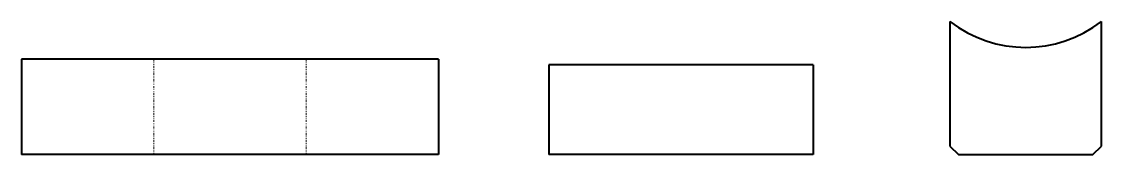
# Model space of a CAD drawing. Header units: millimetres. Extents: x 0 to 1925, y 0 to 237.
import ezdxf

# ---------------------------------------------------------------- set-up
doc = ezdxf.new("R2010")
doc.units = ezdxf.units.MM
doc.linetypes.add('K5LT_BASIC', pattern=[0])
doc.linetypes.add('K5LT_CHAIN_LINE_WITH_2_POINTS', pattern=[12, 4, -2, 1, -2, 1, -2])

msp = doc.modelspace()

# ---------------------------------------------------------------- linework, layer by layer
at = {"color": 7, "linetype": 'K5LT_BASIC', "lineweight": 40}
for p, q in [((1655, 237), (1655, 15)), ((1925, 15), (1925, 237)), ((228, 170), (0, 170)), ((0, 170), (0, 0)), ((243.7, 170), (228, 170)), ((499.7, 170), (243.7, 170)), ((515.4, 170), (499.7, 170)), ((743.4, 170), (515.4, 170)), ((743.4, 170), (743.4, 0)), ((1411.2, 160), (940, 160)), ((940, 160), (940, 0)), ((1411.2, 160), (1411.2, 0)), ((228, 0), (0, 0)), ((243.7, 0), (228, 0)), ((499.7, 0), (243.7, 0)), ((515.4, 0), (499.7, 0)), ((743.4, 0), (515.4, 0)), ((1411.2, 0), (940, 0)), ((1655, 15), (1670, 0)), ((1670, 0), (1910, 0)), ((1910, 0), (1925, 15))]:
    msp.add_line(p, q, dxfattribs=at)
at = {"color": 7, "linetype": 'K5LT_CHAIN_LINE_WITH_2_POINTS', "lineweight": 18}
for p, q in [((235.9, 170), (235.9, 0)), ((507.6, 170), (507.6, 0))]:
    msp.add_line(p, q, dxfattribs=at)
at = {"color": 7, "linetype": 'K5LT_BASIC', "lineweight": 40}
msp.add_arc((1790, 412), 221, 232.3483, 307.6517, dxfattribs=at)

doc.saveas('drawing.dxf')
